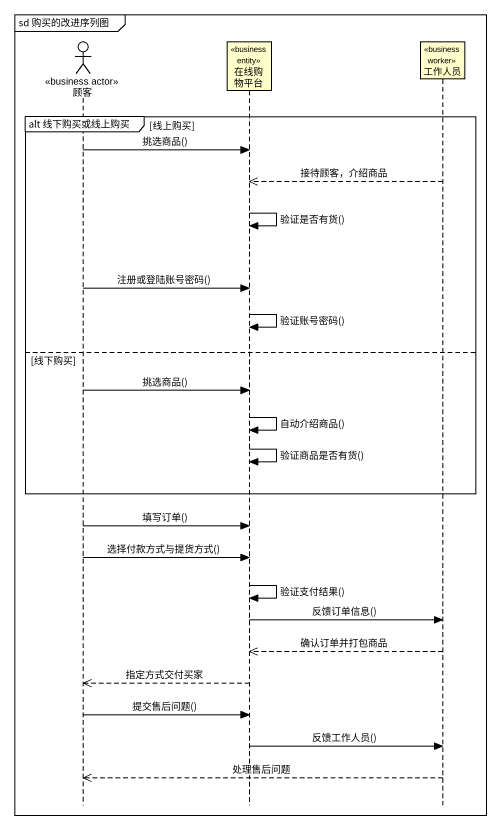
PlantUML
@startuml
mainframe sd 购买的改进序列图
hide footbox
actor 顾客 <<business actor>>
participant 在线购物平台 <<business entity>>
participant 工作人员 <<business worker>>

group alt 线下购买或线上购买 [线上购买]
  顾客 -> 在线购物平台 : 挑选商品()
  工作人员 -->> 在线购物平台 : 接待顾客，介绍商品
  在线购物平台 -> 在线购物平台 : 验证是否有货()
  顾客 -> 在线购物平台 : 注册或登陆账号密码()
  在线购物平台 -> 在线购物平台 : 验证账号密码()
else 线下购买
  顾客 -> 在线购物平台 : 挑选商品()
  在线购物平台 -> 在线购物平台 : 自动介绍商品()
  在线购物平台 -> 在线购物平台 : 验证商品是否有货()
end
顾客 -> 在线购物平台 : 填写订单()
顾客 -> 在线购物平台 : 选择付款方式与提货方式()
在线购物平台 -> 在线购物平台 : 验证支付结果()
在线购物平台 -> 工作人员 : 反馈订单信息()
工作人员 -->> 在线购物平台 : 确认订单并打包商品
在线购物平台 -->> 顾客 : 指定方式交付买家
顾客 -> 在线购物平台 : 提交售后问题()
在线购物平台 -> 工作人员 : 反馈工作人员()
工作人员 -->> 顾客 : 处理售后问题
@enduml
